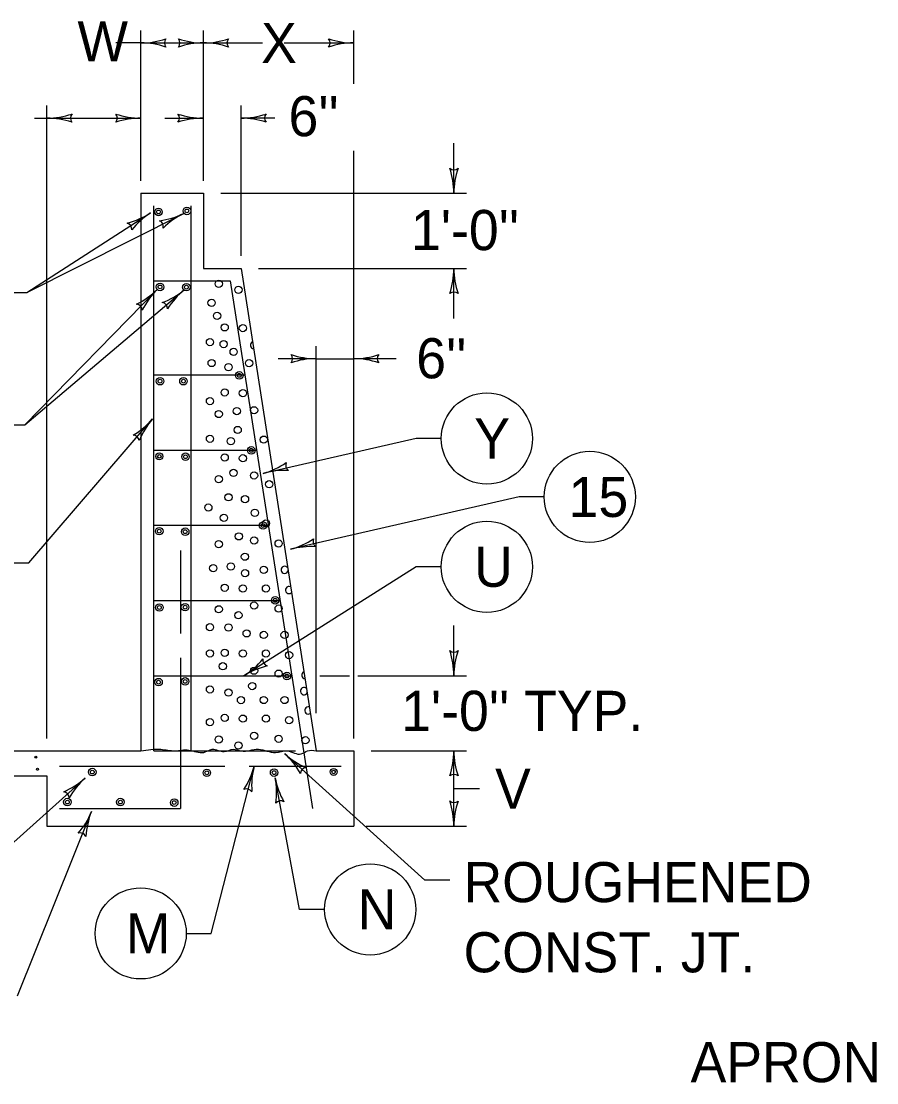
# Model space of a CAD drawing. Extents: x 1007 to 1035.5, y 1000.5 to 1021.5.
# Drawn here: x 1026.14 to 1030.41, y 1009.04 to 1014.34 of the extents above; entities that cross this region are included whole.
import ezdxf

# ---------------------------------------------------------------- set-up
doc = ezdxf.new("R2010")
doc.units = 0
doc.layers.add('Level 1', color=7, linetype='Continuous')

msp = doc.modelspace()

# ---------------------------------------------------------------- linework, layer by layer
at = {"layer": 'Level 1'}
for p, q in [((1026.7338, 1013.5429), (1026.7338, 1014.2938)), ((1027.0466, 1013.5429), (1027.0466, 1014.2938)), ((1027.7974, 1014.0266), (1027.7974, 1014.2938)), ((1026.7338, 1014.2313), (1026.6087, 1014.2313)), ((1026.7338, 1014.2313), (1027.0466, 1014.2313)), ((1027.0466, 1014.2313), (1027.2343, 1014.2313)), ((1027.2343, 1014.2313), (1027.342, 1014.2313)), ((1027.4501, 1014.2313), (1027.5606, 1014.2313)), ((1027.5581, 1014.2313), (1027.7974, 1014.2313)), ((1026.2645, 1010.7586), (1026.2645, 1013.9184)), ((1027.2343, 1013.1675), (1027.2343, 1013.9184)), ((1026.202, 1013.8559), (1026.7338, 1013.8559)), ((1026.854, 1013.8559), (1027.0442, 1013.8559)), ((1027.4032, 1013.8559), (1027.2343, 1013.8559)), ((1028.298, 1013.4804), (1028.298, 1013.7307)), ((1027.7974, 1010.7586), (1027.7974, 1013.6923)), ((1026.7338, 1013.4804), (1026.7338, 1010.6961)), ((1026.7338, 1013.4804), (1027.0466, 1013.4804)), ((1027.0466, 1013.4804), (1027.0466, 1013.105)), ((1027.1341, 1013.4804), (1028.3605, 1013.4804)), ((1026.1638, 1012.9858), (1026.7823, 1013.3823)), ((1026.1638, 1012.9858), (1026.9486, 1013.3801)), ((1026.7963, 1013.4179), (1026.7963, 1010.6961)), ((1026.984, 1013.4179), (1026.984, 1010.6961)), ((1027.0466, 1013.105), (1027.2343, 1013.105)), ((1027.2343, 1013.105), (1027.6098, 1010.6961)), ((1027.3218, 1013.105), (1028.3605, 1013.105)), ((1028.298, 1012.8548), (1028.298, 1013.105)), ((1026.7963, 1013.0425), (1027.1806, 1013.0425)), ((1027.1806, 1013.0425), (1027.5911, 1010.4086)), ((1026.0388, 1012.9858), (1026.1638, 1012.9858)), ((1026.1542, 1012.3248), (1026.8148, 1013.0006)), ((1026.1542, 1012.3248), (1026.9508, 1012.9984)), ((1027.6098, 1010.8836), (1027.6098, 1012.717)), ((1027.6098, 1012.6545), (1027.4193, 1012.6545)), ((1027.6098, 1012.6545), (1027.7974, 1012.6545)), ((1028.0092, 1012.6545), (1027.7974, 1012.6545)), ((1026.7963, 1012.5733), (1027.2537, 1012.5733)), ((1026.0291, 1012.3248), (1026.1542, 1012.3248)), ((1026.1737, 1011.6347), (1026.792, 1012.3539)), ((1028.1098, 1012.2559), (1027.3456, 1012.0817)), ((1028.235, 1012.2559), (1028.1098, 1012.2559)), ((1026.7963, 1012.1978), (1027.3123, 1012.1978)), ((1028.6242, 1011.9642), (1027.4815, 1011.7026)), ((1028.7493, 1011.9642), (1028.6242, 1011.9642)), ((1026.7963, 1011.8224), (1027.3708, 1011.8224)), ((1026.9317, 1011.6972), (1026.9317, 1011.2817)), ((1026.0485, 1011.6347), (1026.1737, 1011.6347)), ((1028.1096, 1011.6152), (1027.2485, 1011.0709)), ((1028.2348, 1011.6152), (1028.1096, 1011.6152)), ((1026.7963, 1011.447), (1027.4293, 1011.447)), ((1028.298, 1011.0715), (1028.298, 1011.3218)), ((1026.9317, 1011.1606), (1026.9317, 1010.4086)), ((1026.7963, 1011.0715), (1027.4879, 1011.0715)), ((1027.6288, 1011.0715), (1027.7755, 1011.0715)), ((1027.8181, 1011.0715), (1028.3605, 1011.0715)), ((1025.7014, 1010.6961), (1026.7338, 1010.6961)), ((1026.7985, 1010.6961), (1027.5063, 1010.6961)), ((1028.1528, 1010.0503), (1027.4524, 1010.6821)), ((1027.6098, 1010.6961), (1027.7974, 1010.6961)), ((1027.7974, 1010.6961), (1027.7974, 1010.3208)), ((1027.8849, 1010.6961), (1028.3605, 1010.6961)), ((1028.298, 1010.3208), (1028.298, 1010.6961)), ((1026.327, 1010.6189), (1027.1539, 1010.6189)), ((1027.0857, 1009.7848), (1027.2995, 1010.6189)), ((1027.275, 1010.6189), (1027.7349, 1010.6189)), ((1025.7014, 1010.5709), (1026.2645, 1010.5709)), ((1026.2645, 1010.5709), (1026.2645, 1010.3208)), ((1025.8136, 1009.9853), (1026.4551, 1010.5603)), ((1027.5268, 1009.9044), (1027.4053, 1010.5616)), ((1028.298, 1010.5083), (1028.4264, 1010.5083)), ((1026.327, 1010.4086), (1026.9317, 1010.4086)), ((1026.117, 1009.4732), (1026.4869, 1010.393)), ((1026.2645, 1010.3208), (1027.7974, 1010.3208)), ((1027.8599, 1010.3208), (1028.3605, 1010.3208)), ((1028.2778, 1010.0503), (1028.1528, 1010.0503)), ((1027.6521, 1009.9044), (1027.5268, 1009.9044)), ((1026.9604, 1009.7848), (1027.0857, 1009.7848))]:
    msp.add_line(p, q, dxfattribs=at)
for centre, radius in [((1026.822, 1013.3872), 0.0188), ((1026.822, 1013.3872), 0.00939), ((1026.9639, 1013.3925), 0.0188), ((1026.9639, 1013.3925), 0.00939), ((1026.8295, 1013.0129), 0.0188), ((1026.8295, 1013.0129), 0.00939), ((1026.9612, 1013.0118), 0.0188), ((1026.9612, 1013.0118), 0.00939), ((1027.123, 1013.0282), 0.0181), ((1027.2213, 1012.9984), 0.0181), ((1027.0872, 1012.9337), 0.0181), ((1027.1146, 1012.8685), 0.0181), ((1027.1527, 1012.811), 0.0181), ((1027.2437, 1012.8073), 0.0181), ((1027.0791, 1012.7374), 0.0181), ((1027.1474, 1012.7275), 0.0181), ((1027.1974, 1012.6885), 0.0181), ((1027.0875, 1012.6328), 0.0181), ((1027.2744, 1012.6323), 0.0181), ((1027.1714, 1012.6124), 0.0181), ((1027.2255, 1012.5713), 0.0188), ((1027.2255, 1012.5713), 0.00939), ((1026.8296, 1012.5421), 0.0188), ((1026.8296, 1012.5421), 0.00939), ((1026.9465, 1012.5421), 0.0188), ((1026.9465, 1012.5421), 0.00939), ((1027.1527, 1012.486), 0.0181), ((1027.2437, 1012.4823), 0.0181), ((1028.4626, 1012.2559), 0.2277), ((1027.0791, 1012.4428), 0.0181), ((1027.123, 1012.3782), 0.0181), ((1027.2132, 1012.3929), 0.0181), ((1027.2994, 1012.3967), 0.0181), ((1027.2176, 1012.2986), 0.0181), ((1027.0791, 1012.2547), 0.0181), ((1027.3478, 1012.2502), 0.0181), ((1027.1836, 1012.2428), 0.0181), ((1027.2856, 1012.1968), 0.0188), ((1026.8258, 1012.1669), 0.0176), ((1026.8258, 1012.1669), 0.0088), ((1026.9567, 1012.1649), 0.0188), ((1026.9567, 1012.1649), 0.00939), ((1027.1527, 1012.1609), 0.0181), ((1027.2437, 1012.1572), 0.0181), ((1027.2856, 1012.1968), 0.00939), ((1028.977, 1011.9642), 0.2277), ((1027.1969, 1012.0841), 0.0181), ((1027.123, 1012.0531), 0.0181), ((1027.2994, 1012.0716), 0.0181), ((1027.3751, 1012.0275), 0.0181), ((1027.1714, 1011.9623), 0.0181), ((1027.2541, 1011.9533), 0.0181), ((1027.0709, 1011.911), 0.0181), ((1027.3031, 1011.8846), 0.0181), ((1027.1487, 1011.8601), 0.0181), ((1027.3443, 1011.8214), 0.0188), ((1027.359, 1011.8322), 0.0181), ((1028.4624, 1011.6151), 0.2277), ((1026.8257, 1011.7933), 0.0188), ((1026.8257, 1011.7933), 0.00939), ((1026.9553, 1011.7905), 0.0188), ((1026.9553, 1011.7905), 0.00939), ((1027.2234, 1011.7673), 0.0181), ((1027.3443, 1011.8214), 0.00939), ((1027.123, 1011.7281), 0.0181), ((1027.2994, 1011.7466), 0.0181), ((1027.4222, 1011.7317), 0.0181), ((1027.2537, 1011.6658), 0.0181), ((1027.0954, 1011.6083), 0.0181), ((1027.1836, 1011.617), 0.0181), ((1027.2542, 1011.5837), 0.0181), ((1027.3478, 1011.6001), 0.0181), ((1027.1527, 1011.5108), 0.0181), ((1027.2437, 1011.5072), 0.0181), ((1027.359, 1011.5072), 0.0181), ((1027.4047, 1011.4481), 0.0188), ((1026.8262, 1011.4122), 0.0188), ((1026.8262, 1011.4122), 0.00939), ((1026.9547, 1011.4136), 0.0188), ((1026.9547, 1011.4136), 0.00939), ((1027.123, 1011.403), 0.0181), ((1027.2994, 1011.4216), 0.0181), ((1027.4047, 1011.4481), 0.00939), ((1027.4222, 1011.4067), 0.0181), ((1027.2213, 1011.3732), 0.0181), ((1027.0791, 1011.3138), 0.0181), ((1027.1714, 1011.3123), 0.0181), ((1027.2623, 1011.2829), 0.0181), ((1027.3478, 1011.2751), 0.0181), ((1027.4519, 1011.2751), 0.0181), ((1027.0791, 1011.1829), 0.0181), ((1027.1527, 1011.1858), 0.0181), ((1027.2437, 1011.1821), 0.0181), ((1027.359, 1011.1821), 0.0181), ((1027.4743, 1011.1746), 0.0181), ((1027.1433, 1011.1185), 0.0181), ((1027.2994, 1011.0965), 0.0181), ((1027.4222, 1011.0817), 0.0181), ((1026.8221, 1011.0394), 0.0188), ((1026.8221, 1011.0394), 0.00939), ((1026.9551, 1011.043), 0.0188), ((1026.9551, 1011.043), 0.00939), ((1027.4634, 1011.0699), 0.0188), ((1027.4634, 1011.0699), 0.00939), ((1027.0791, 1011.0029), 0.0181), ((1027.1714, 1010.9872), 0.0181), ((1027.2903, 1011.0198), 0.0181), ((1027.2339, 1010.9498), 0.0181), ((1027.3478, 1010.95), 0.0181), ((1027.4519, 1010.95), 0.0181), ((1027.0791, 1010.8392), 0.0181), ((1027.1527, 1010.8607), 0.0181), ((1027.2437, 1010.8571), 0.0181), ((1027.359, 1010.8571), 0.0181), ((1027.4743, 1010.8496), 0.0181), ((1027.2994, 1010.7715), 0.0181), ((1027.123, 1010.753), 0.0181), ((1027.2213, 1010.7231), 0.0181), ((1027.4222, 1010.7566), 0.0181), ((1027.556, 1010.7491), 0.0181), ((1026.2086, 1010.6642), 0.00501), ((1026.2086, 1010.6642), 0.00501), ((1026.2086, 1010.6642), 0.0025), ((1026.2086, 1010.6642), 0.0025), ((1026.2172, 1010.604), 0.00501), ((1026.4911, 1010.5902), 0.0188), ((1026.4911, 1010.5902), 0.00939), ((1027.0635, 1010.5864), 0.0188), ((1027.0635, 1010.5864), 0.00939), ((1027.3996, 1010.5873), 0.0188), ((1027.3996, 1010.5873), 0.00939), ((1027.6972, 1010.5908), 0.0176), ((1027.6972, 1010.5908), 0.0088), ((1026.3666, 1010.4404), 0.0188), ((1026.6312, 1010.4404), 0.0188), ((1026.3666, 1010.4404), 0.00939), ((1026.6312, 1010.4404), 0.00939), ((1026.9005, 1010.4379), 0.0188), ((1026.9005, 1010.4379), 0.00939), ((1027.8797, 1009.9044), 0.2277), ((1026.7328, 1009.7847), 0.2277)]:
    msp.add_circle(centre, radius, dxfattribs=at)
for centre, radius, start, end in [((1026.7338, 1014.6227), 0.3914, 269.9878, 270), ((1026.7338, 1014.6227), 0.3914, 270, 288.6688), ((1026.7338, 1013.8399), 0.3914, 71.3472, 89.9939), ((1026.8826, 1014.2313), 0.0313, 138.7746, 220.8913), ((1026.8977, 1014.2313), 0.0313, 318.7746, 40.8913), ((1027.0466, 1013.8399), 0.3914, 90, 108.6688), ((1027.0466, 1014.6227), 0.3914, 251.3472, 269.9939), ((1027.0465, 1014.6227), 0.3914, 269.9878, 270), ((1027.0465, 1014.6227), 0.3914, 270, 288.6688), ((1027.0465, 1013.8399), 0.3914, 71.3472, 89.9939), ((1027.0466, 1013.8399), 0.3914, 89.9878, 90), ((1027.1953, 1014.2313), 0.0313, 138.7746, 220.8913), ((1027.6485, 1014.2313), 0.0313, 318.7746, 40.8913), ((1027.7974, 1013.8399), 0.3914, 90, 108.6688), ((1027.7974, 1014.6227), 0.3914, 251.3472, 269.9939), ((1027.7974, 1013.8399), 0.3914, 89.9878, 90), ((1026.2645, 1014.2472), 0.3914, 269.9878, 270), ((1026.2645, 1014.2472), 0.3914, 270, 288.6688), ((1026.2645, 1013.4645), 0.3914, 71.3472, 89.9939), ((1026.4133, 1013.8558), 0.0313, 138.7746, 220.8913), ((1026.5849, 1013.8559), 0.0313, 318.7746, 40.8913), ((1026.7338, 1013.4645), 0.3914, 90, 108.6688), ((1026.7338, 1014.2472), 0.3914, 251.3472, 269.9939), ((1026.7338, 1013.4645), 0.3914, 89.9878, 90), ((1026.8954, 1013.8559), 0.0313, 318.7746, 40.8913), ((1027.0442, 1013.4645), 0.3914, 90, 108.6688), ((1027.0442, 1014.2472), 0.3914, 251.3472, 269.9939), ((1027.0442, 1013.4645), 0.3914, 89.9878, 90), ((1027.2343, 1014.2472), 0.3914, 269.9878, 270), ((1027.2343, 1014.2472), 0.3914, 270, 288.6688), ((1027.2343, 1013.4645), 0.3914, 71.3472, 89.9939), ((1027.3831, 1013.8558), 0.0313, 138.7746, 220.8913), ((1028.298, 1013.6293), 0.0313, 228.7746, 310.8913), ((1027.9066, 1013.4804), 0.3914, 0, 18.6688), ((1028.6894, 1013.4804), 0.3914, 161.3472, 179.9939), ((1027.9066, 1013.4804), 0.3914, 359.9878, 0), ((1026.5709, 1013.7118), 0.3914, 284.023, 302.6697), ((1026.9936, 1013.0529), 0.3914, 122.6758, 141.3446), ((1026.9936, 1013.0529), 0.3914, 122.6636, 122.6758), ((1026.7765, 1013.7316), 0.3914, 277.4182, 296.0649), ((1027.1205, 1013.0285), 0.3914, 116.071, 134.7398), ((1027.1205, 1013.0285), 0.3914, 116.0588, 116.071), ((1026.657, 1013.302), 0.0313, 351.4504, 73.5671), ((1026.8148, 1013.3147), 0.0313, 344.8456, 66.9623), ((1027.9066, 1013.105), 0.3914, 341.3472, 359.9939), ((1028.6894, 1013.105), 0.3914, 179.9878, 180), ((1028.6894, 1013.105), 0.3914, 180, 198.6688), ((1026.5372, 1013.2766), 0.3914, 296.5091, 315.1558), ((1027.0923, 1012.7246), 0.3914, 135.162, 153.8307), ((1027.0923, 1012.7246), 0.3914, 135.1497, 135.162), ((1026.7028, 1013.3012), 0.3914, 290.6565, 309.3032), ((1027.1987, 1012.6956), 0.3914, 129.3093, 147.9781), ((1027.1987, 1012.6956), 0.3914, 129.2971, 129.3093), ((1028.298, 1012.9562), 0.0313, 48.7746, 130.8913), ((1026.7098, 1012.8951), 0.0313, 3.9366, 86.0532), ((1026.8356, 1012.9042), 0.0313, 358.0839, 80.2006), ((1027.2994, 1012.7217), 0.0181, 115.9576, 261.759), ((1027.4609, 1012.6545), 0.0313, 318.7746, 40.8913), ((1027.6097, 1012.2631), 0.3914, 90, 108.6688), ((1027.6097, 1013.0459), 0.3914, 251.3472, 269.9939), ((1027.6097, 1012.2631), 0.3914, 89.9878, 90), ((1027.7974, 1013.0459), 0.3914, 269.9878, 270), ((1027.7974, 1013.0459), 0.3914, 270, 288.6688), ((1027.7974, 1012.2631), 0.3914, 71.3472, 89.9939), ((1027.9463, 1012.6544), 0.0313, 138.7746, 220.8913), ((1026.4951, 1012.609), 0.3914, 300.6633, 319.3101), ((1027.0887, 1012.0987), 0.3914, 139.3162, 157.9849), ((1027.0887, 1012.0987), 0.3914, 139.3039, 139.3162), ((1026.6949, 1012.241), 0.0313, 8.0908, 90.2075), ((1027.2388, 1012.4583), 0.3914, 285.8273, 304.4961), ((1027.4888, 1012.1223), 0.0313, 154.6019, 236.7186), ((1027.2388, 1012.4583), 0.3914, 285.8151, 285.8273), ((1027.4523, 1011.7052), 0.3914, 87.1745, 105.8212), ((1027.3795, 1012.0805), 0.3914, 285.1017, 303.7704), ((1027.6252, 1011.7414), 0.0313, 153.8762, 235.9929), ((1027.3795, 1012.0805), 0.3914, 285.0894, 285.1017), ((1027.5834, 1011.3247), 0.3914, 86.4488, 105.0955), ((1027.4519, 1011.6001), 0.0181, 31.3427, 346.3738), ((1027.4743, 1011.4996), 0.0181, 64.9588, 312.7578), ((1027.0393, 1011.4016), 0.3914, 302.2974, 320.9661), ((1027.3743, 1011.1503), 0.0313, 171.072, 253.1887), ((1028.298, 1011.2203), 0.0313, 228.7746, 310.8913), ((1027.9066, 1011.0715), 0.3914, 0, 18.6688), ((1028.6894, 1011.0715), 0.3914, 161.3472, 179.9939), ((1027.4576, 1010.74), 0.3914, 103.6445, 122.2913), ((1027.0393, 1011.4016), 0.3914, 302.2851, 302.2974), ((1027.556, 1011.0742), 0.0181, 115.489, 262.2275), ((1027.9066, 1011.0715), 0.3914, 359.9878, 0), ((1027.5485, 1010.9946), 0.0181, 45.5716, 332.1449), ((1027.5709, 1010.898), 0.0181, 75.1102, 302.6063), ((1027.7145, 1010.9726), 0.3914, 227.9346, 227.9469), ((1027.7145, 1010.9726), 0.3914, 227.9469, 246.6157), ((1027.1902, 1010.3914), 0.3914, 29.294, 47.9408), ((1027.9066, 1010.696), 0.3914, 341.3472, 359.9939), ((1028.6894, 1010.696), 0.3914, 179.9878, 180), ((1028.6894, 1010.696), 0.3914, 180, 198.6688), ((1026.9204, 1010.7161), 0.3914, 326.9671, 345.6138), ((1027.6786, 1010.5217), 0.3914, 165.6199, 184.2887), ((1027.6786, 1010.5217), 0.3914, 165.6077, 165.6199), ((1027.5628, 1010.5823), 0.0313, 96.7215, 178.8382), ((1028.298, 1010.5472), 0.0313, 48.7746, 130.8913), ((1026.1938, 1010.8517), 0.3914, 293.218, 311.8648), ((1026.7163, 1010.2688), 0.3914, 131.8709, 150.5397), ((1026.7163, 1010.2688), 0.3914, 131.8587, 131.8709), ((1027.7901, 1010.6328), 0.3914, 190.4697, 190.482), ((1027.7901, 1010.6328), 0.3914, 190.482, 209.1508), ((1027.0204, 1010.4904), 0.3914, 351.8291, 10.4759), ((1026.3442, 1010.4609), 0.0313, 0.6455, 82.7622), ((1027.2625, 1010.4747), 0.0313, 34.3945, 116.5112), ((1027.4323, 1010.4152), 0.0313, 59.2566, 141.3733), ((1028.298, 1010.4694), 0.0313, 228.7746, 310.8913), ((1027.9066, 1010.3206), 0.3914, 0, 18.6688), ((1028.6894, 1010.3206), 0.3914, 161.3472, 179.9939), ((1026.1238, 1010.5389), 0.3914, 319.4378, 338.0846), ((1026.85, 1010.2468), 0.3914, 158.0907, 176.7595), ((1026.85, 1010.2468), 0.3914, 158.0785, 158.0907), ((1027.9066, 1010.3206), 0.3914, 359.9878, 0), ((1026.4313, 1010.2548), 0.0313, 26.8653, 108.982)]:
    msp.add_arc(centre, radius, start, end, dxfattribs=at)
msp.add_spline([(1026.7338, 1010.6961), (1026.8335, 1010.7041), (1026.9038, 1010.6964), (1026.974, 1010.7003), (1027.048, 1010.6885), (1027.0908, 1010.7041), (1027.1493, 1010.6924), (1027.1962, 1010.7041), (1027.2343, 1010.6961), (1027.321, 1010.7041), (1027.4068, 1010.6885), (1027.4653, 1010.6964), (1027.5355, 1010.6808), (1027.5668, 1010.6964), (1027.6098, 1010.6961)], degree=3, dxfattribs=at)

# ---------------------------------------------------------------- texts
for s, height, p in [('W', 0.2002, (1026.4169, 1014.1394)), ('X', 0.2002, (1027.3345, 1014.1312)), ("6''", 0.20025, (1027.4716, 1013.7654)), ("1'-0''", 0.20025, (1028.0836, 1013.1967)), ("6''", 0.20025, (1028.1097, 1012.5566)), ('Y', 0.2002, (1028.3996, 1012.1558)), ('15', 0.20023, (1028.8713, 1011.8641)), ('U', 0.2002, (1028.3993, 1011.5151)), ("1'-0'' TYP.", 0.20025, (1028.0342, 1010.7958)), ('V', 0.2002, (1028.5038, 1010.407)), ('ROUGHENED', 0.20023, (1028.3459, 1009.9405)), ('N', 0.2002, (1027.8173, 1009.8043)), ('M', 0.2002, (1026.6587, 1009.6846)), ('CONST. JT.', 0.20023, (1028.3459, 1009.5902)), ('APRON', 0.20023, (1029.4807, 1009.0416))]:
    msp.add_text(s, height=height, dxfattribs=at).set_placement(p)

doc.saveas('drawing.dxf')
